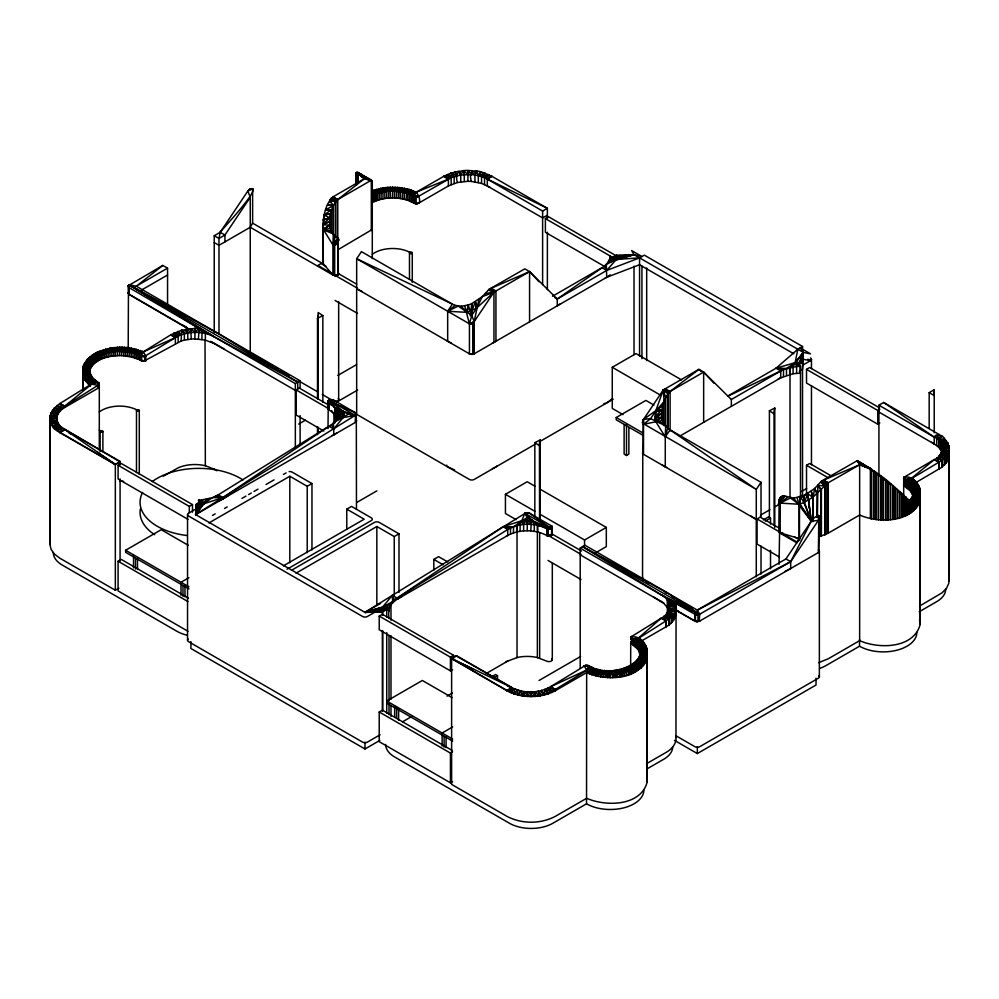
<?xml version="1.0" encoding="UTF-8"?>
<svg xmlns="http://www.w3.org/2000/svg" width="999" height="999" viewBox="0 0 999 999"><rect width="100%" height="100%" fill="white"/><g stroke="black" fill="none" stroke-linecap="round" stroke-linejoin="round"><path stroke-width="1.5" d="M118.893 588.186L115.335 590.234L59.79 558.166L54.408 554.07L51.061 549.3L49.95 544.455L49.95 418.818L55.32 418.718M115.335 590.234L115.335 464.373L64.76 429.495C54.283 425.312 54.583 410.552 64.76 406.193L99.151 384.578M128.197 348.901L128.446 292.32L128.209 293.244M167.557 304.483L167.557 268.157L162.812 265.422L128.334 285.689M214.236 332.542L214.236 235.727L220.18 232.292C217.582 234.116 265.584 184.091 249.912 189.061M218.993 333.728L218.993 238.461L220.18 232.292L247.864 190.996L250.574 188.749M250.25 352.909L250.25 197.278L247.864 190.996L251.224 188.599M295.342 447.752L295.342 383.616L300.1 380.769L300.1 387.624L295.342 390.372L210.389 341.308M300.1 445.017L300.1 415.547M327.997 428.621L328.221 407.704M333.941 423.077L333.941 413.773M372.29 258.604L372.277 181.381M382.679 710.027L382.679 630.918M389.023 714.66L389.023 703.808M389.023 700.699L389.023 635.564M389.023 618.493C387.812 610.789 389.435 601.848 397.103 598.076L503.059 526.735L522.152 520.591L531.431 520.317L551.323 528.558L552.16 527.772L551.323 525.824L529.57 513.261L527.197 512.687M630.731 637.524C661.063 660.414 611.013 679.37 591.883 667.307L555.282 689.485C540.796 697.764 521.815 698.313 507.017 690.509L451.623 658.528L511.688 687.524L456.381 656.018L451.623 658.766L451.623 784.402L507.017 816.383C521.753 824.138 540.546 824.138 555.282 816.383L586.663 798.263C605.844 806.817 640.883 806.293 647.202 781.942L647.202 656.318C640.859 680.656 605.869 681.193 586.663 672.627L555.282 690.746C540.546 698.513 521.753 698.513 507.017 690.746L451.623 658.528L456.381 655.594L511.688 687.524C523.626 693.83 538.923 693.393 550.611 686.7L585.539 665.384M551.323 525.824C551.373 529.72 553.396 537.862 547.277 535.726C535.214 529.233 519.767 529.045 507.654 535.501A3.359 1.936 0 0 1 506.505 535.876M552.31 659.69L552.31 563.536M630.656 667.332L630.731 642.145M642.532 578.583L642.782 452.21M666.695 467.37A3.359 1.936 0 0 1 665.272 466.883L665.272 436.888L655.681 421.528L655.282 416.72L655.681 411.089L663.299 389.91L698.9 369.355L703.658 372.09L731.343 399.5L731.343 406.356M756.268 576.81L756.268 489.423L761.026 482.342L670.104 429.857C657.579 421.441 660.951 400.861 670.104 391.458L703.658 372.09L714.085 383.304M761.026 574.075L761.026 546.153M779.033 564.31L779.62 530.656M800.499 497.265L800.499 366.333L795.142 362.674L776.061 368.206L727.934 395.991M818.606 662.637L828.121 658.853L859.652 640.646L859.652 464.76L857.167 460.714L821.415 481.206L814.635 488.536L804.145 495.492L793.656 498.126L784.053 495.816L781.48 496.653M859.652 640.646C878.87 649.213 913.835 648.676 920.204 624.338L920.204 498.701C913.873 523.039 878.845 523.576 859.652 515.022L828.121 533.216L818.606 537.012M919.48 606.118L942.132 592.769L946.54 588.299L948.788 583.316L949.05 455.369L947.826 460.464L942.132 467.132L915.559 482.742M779.445 499.25L779.17 532.317M144.118 356.568C126.873 348.189 87.413 347.602 89.723 375.287C87.999 364.123 100.862 358.129 109.965 356.493L110.015 348.201L119.568 347.227L129.133 347.764L143.294 351.848L145.792 355.994L145.792 360.676L144.43 361.151M382.967 198.876L383.017 187.962L387.962 187.4L399.775 187.625L409.103 189.448L416.296 192.17L418.793 196.204C422.714 208.242 412.475 202.435 407.779 200.287C396.416 196.703 383.566 197.09 372.752 202.285L372.752 191.421L375.649 194.143L375.649 200.999M619.942 676.822L619.992 669.492L624.313 672.714L636.475 667.607L643.356 661.713L646.877 654.745L647.202 651.86L640.496 651.935L647.202 651.723C647.14 643.681 638.798 634.565 630.819 637.325M796.94 542.907L779.782 532.991L779.083 532.13L779.819 530.506L779.095 531.368L779.595 532.829M372.165 181.568L371.316 180.22L337.762 199.588C329.545 207.954 326.735 223.726 333.329 234.041C334.578 236.651 339.585 237.362 338.536 240.934M109.965 356.493L111.863 356.156L111.863 352.035L110.015 348.201L97.115 352.31L87.65 359.016L83.491 365.721L82.842 371.616L89.723 372.327L92.582 377.897L98.389 382.617L98.314 388.087L64.76 407.455C60.09 410.027 55.619 415.035 56.893 420.754L50.212 420.691L49.95 418.294L56.668 418.019L56.668 418.693M610.164 677.572L610.277 670.654L612.587 674.587L612.587 677.534M580.207 668.056L580.207 548.076L582.579 546.603L661.238 594.855C671.715 599.038 671.415 613.811 661.238 618.156L631.643 636.5L631.568 643.868L638.199 649.575L640.496 656.256L640.434 650.749L646.902 648.975L640.234 649.575L640.234 653.97M372.277 229.32L372.165 228.584M392.682 197.952L392.782 187.225L394.655 191.134L394.655 197.989M903.695 516.396L903.683 477.859M903.683 484.715L904.17 485.964M559.815 304.058L557.267 305.844L557.267 299.001L529.57 271.591L524.825 268.843L489.073 289.323L482.292 296.666L471.803 303.609L471.59 315.209M793.656 498.126L811.263 521.178C815.446 515.134 821.865 513.449 818.393 520.379L790.696 561.688L699.7 614.223L582.579 546.603L584.964 545.242L697.327 610.114L785.951 558.941L811.263 521.178L803.92 502.534L804.145 495.492L804.37 502.335L811.263 521.178L790.696 561.688L790.696 568.531L785.202 571.391M642.682 423.264L756.268 489.423L670.104 429.857L665.272 436.888L665.671 425.924L650.636 418.618L643.518 419.418L642.594 422.964M386.738 609.427L389.023 610.739L386.738 609.427L382.43 611.912L364.985 612.399L195.642 514.622L355.482 422.34L355.482 415.497C352.123 417.682 314.198 398.526 333.728 400.187L355.706 412.887L356.318 414.685L195.642 514.522L196.478 504.07L202.385 499.862L212.512 497.602L218.269 494.83L328.896 426.286C340.622 421.054 337.437 406.268 328.721 400.374M335.339 275.574C338.261 276.948 338.698 270.766 338.536 274.163M215.547 344.006A3.359 1.936 0 0 1 214.398 343.631L205.344 340.11L194.855 338.911L195.08 328.371L199.9 328.509L295.342 383.616M527.197 530.781L527.41 520.242M535.389 696.353L531.156 691.957L530.931 696.515M779.033 501.098L780.306 497.814L782.804 495.954M817.407 517.732L817.856 485.427L824.749 485.864L826.173 483.953L859.652 464.76C881.056 471.553 896.79 489.522 913.036 504.395L913.036 511.251M329.445 399.962L328.833 409.69L333.329 413.062L336.763 418.906M82.755 372.939L83.441 368.906M908.391 501.473C918.206 494.567 911.587 482.567 903.658 478.046M913.036 504.395L918.281 498.576L920.204 491.845L913.486 491.783L920.204 491.72C920.628 484.04 910.077 473.464 903.67 478.234L904.17 479.108M355.744 184.291L355.744 173.389L356.481 172.477L358.092 172.577L372.028 180.994L364.31 178.771L332.929 196.89C325.824 203.621 323.626 214.822 322.939 224.388L323.264 263.773L332.929 275.012L335.002 275.574M334.353 275.499L338.299 274.525L338.224 238.411L338.137 242.058L335.339 244.93M121.99 347.227L121.653 355.607L131.244 356.893L144.118 361.201M300.1 380.769L136.301 286.201L129.183 284.84L128.209 286.476M198.376 511.226L195.642 514.622L196.478 504.557L200.787 502.06L198.813 500.087L198.501 500.749L200.787 502.06L198.501 500.749M624.313 675.973L624.313 672.714L610.164 674.675L608.304 670.654L607.979 677.534M554.895 297.627L557.267 299.001L604.333 266.146L607.904 262.562L609.765 258.579L616.57 255.157L634.015 254.683L641.932 256.506L631.643 250.574L634.015 254.683L803.358 352.447L810.476 353.821L800.187 347.877L803.358 352.447L802.522 362.525L802.522 495.005L799.287 496.878M884.627 479.97L883.391 478.059L883.278 479.358L883.166 477.884L881.293 477.822M328.521 400.537L355.906 413.049L355.482 422.34M336.064 421.266L336.064 418.731L355.482 415.497L355.482 412.749L355.706 415.347L356.318 413.561L356.468 509.39M356.318 420.417C355.532 425.174 356.568 418.481 356.468 420.979M373.239 192.757C379.595 195.305 387.387 189.286 394.655 191.134L394.98 187.263M818.606 549.949L819.367 551.173L818.393 552.547L699.45 621.203L695.192 621.203L675.736 610.152L678.558 611.438M551.548 525.961C552.672 529.083 549.338 529.632 547.277 528.971C535.189 522.465 519.63 522.689 507.729 529.532L397.103 598.076L397.103 599.325L507.729 535.464L507.729 529.532L503.059 526.735L513.486 526.76L527.197 517.47L540.896 526.173L551.723 528.296M451.211 343.032L447.677 341.258L447.677 311.251L467.132 312.362L468.231 305.007L471.803 303.609L472.028 315.022M701.123 371.541L698.9 369.355L670.104 391.458L663.299 389.91L664.085 401.61L655.681 411.089L650.636 418.618L643.518 424.325L642.532 422.315L642.594 421.615L643.518 424.325L662.936 420.329M143.794 361.226L181.144 341.034L181.593 330.257L195.08 328.371M544.418 694.967L544.855 689.472L551.748 691.408L551.748 692.519M781.805 496.428L779.819 498.513L779.42 502.572L779.42 532.667L799.912 538.748M551.036 535.564L552.247 534.44L551.923 533.141M99.226 384.39L98.389 382.617L91.321 384.066L59.94 403.509L54.408 407.967L50.275 415.359L49.95 544.455M641.258 641.108L666.071 626.785C673.813 623.051 677.522 614.722 676.061 606.331L669.342 606.343L669.342 610.239M99.226 387.113L98.389 385.389L91.321 384.066L84.753 377.235L82.842 371.616L89.535 371.153L82.755 370.179L82.755 390.01L82.755 373.064L84.753 379.92L90.447 386.039M358.092 183.242L358.092 172.577L371.316 180.22L371.316 230.469L372.227 229.495L337.762 249.837M49.95 418.569L50.275 415.359L56.893 415.871L56.893 416.62M49.95 544.193L50.275 541.633M322.939 260.951L323.201 258.629M318.231 315.309L317.495 318.319L317.495 398.976M389.011 610.564L389.235 607.742L382.679 607.005L364.985 612.287L525.911 512.837M609.765 261.313L609.977 256.331L616.321 259.428L639.56 257.879L644.305 255.145L802.559 346.503L802.559 350.624M676.061 612.974L675.736 615.546M878.92 475.661L878.92 405.219L883.665 402.472L934.24 437.15C944.53 441.108 944.53 455.656 934.24 459.627L903.92 477.322L903.67 478.234L904.644 476.71L904.557 486.263L910.376 490.921L913.223 496.366L913.223 489.51L919.867 488.936L919.867 501.486M617.594 677.147L618.094 669.879L619.942 673.701M513.898 693.806L514.46 688.923L507.18 690.833L510.089 690.247M338.661 273.589L338.299 274.525L338.224 272.677M607.754 677.522L608.304 670.654M329.732 399.862L328.621 402.784L328.833 409.69M415.209 196.641L406.044 192.894L394.655 191.134L395.204 187.275M467.132 312.362L468.231 305.007L461.313 306.243L455.119 305.382L356.668 258.716L361.426 251.636L452.335 304.133L447.677 311.251L458.104 306.081L471.803 315.372L474.175 321.653L474.175 353.821L472.14 354.383M799.475 538.711L799.475 504.233L800.574 496.878L803.92 502.534L812.761 497.352L824.749 485.864L820.828 482.005L825.099 485.427L825.099 534.752M200.387 504.582L200.787 501.398L198.501 500.074M188.336 328.908L128.958 294.293L129.183 284.84L218.993 333.941L297.727 382.142L297.727 388.998M530.769 530.919L531.431 520.317M526.91 696.353L527.572 691.895L522.527 695.866M490.109 187.325L481.555 183.416L471.428 181.431C466.121 163.586 484.178 173.077 491.983 176.336L547.377 208.316L547.377 218.269M813.186 521.428L813.186 497.04L814.635 488.536L817.407 493.593M819.305 550.799L818.393 549.8L819.367 551.173L818.393 552.547L818.805 515.796L819.305 518.181L818.393 520.379L811.263 521.178L799.475 504.233L780.007 503.134L779.045 500.736L779.282 502.322M551.748 526.123L551.036 528.721M782.467 496.078L784.053 495.816L780.306 497.814L779.595 502.797M99.301 450.337L99.301 386.738C97.765 385.339 99.975 384.49 98.789 382.904C97.19 392.707 100.999 385.901 98.389 382.617M630.681 637.712L631.643 636.5L631.568 643.868L630.931 641.795L631.181 643.581L630.656 642.519M123.626 355.706L124.388 347.315M610.164 674.675L607.754 674.675L606.331 670.579L605.569 677.397M478.896 299.4L474.175 321.653L472.14 323.589M99.276 386.925L98.789 385.676L98.314 388.087L99.151 387.287M372.14 229.683L372.29 228.946M903.67 478.234L903.808 477.497M903.708 485.277L904.644 483.566L903.67 485.089L904.557 486.263L903.883 485.626M802.559 346.503L797.814 349.25L795.142 362.674L793.094 366.858L793.094 373.713L780.644 377.884A3.359 1.936 0 0 1 779.495 378.271M470.229 315.859L471.803 303.609M406.044 199.75L406.905 188.873L404.233 192.432L404.233 199.276M332.305 435.402A3.359 1.936 0 0 0 333.728 434.915L333.728 428.971L343.319 417.345L343.718 414.448L337 414.46L337 419.667M397.103 598.076L392.282 595.379L382.679 607.005L382.292 610.689M634.253 645.629L634.253 641.058L666.071 620.854C670.704 617.944 682.754 606.855 669.342 606.343L675.661 603.184L580.207 548.076M330.032 399.775L328.983 400.187L328.446 402.622L328.621 409.54M646.877 659.09L646.902 654.62L640.234 654.295L646.515 656.056L646.478 660.476M779.295 499.625L779.819 498.513L779.083 501.748L780.007 503.134L780.007 533.129L782.991 533.066M615.209 677.384L616.171 670.179L617.594 674.075M187.887 328.321L128.759 294.131L129.183 284.84L297.727 382.142L211.538 335.427L129.183 284.84L128.209 286.076M121.653 355.607L119.68 355.569L119.793 347.227L121.653 351.248L122.203 347.227L123.626 351.323L124.613 347.327M605.357 677.384L606.331 670.579M397.602 187.412L396.615 191.246L396.615 198.102M356.406 421.353L355.706 422.202L356.456 421.166M551.923 526.286L550.761 528.846M335.327 236.214L332.929 245.017L332.929 275.012L335.664 275.574M665.272 436.888L667.669 428.096M523.613 530.919L523.613 524.487L525.624 520.342L527.197 524.275L528.771 520.267L530.769 524.338L531.868 520.342M333.454 245.217L337.475 243.132L338.611 240.559L338.224 238.411L338.661 239.847M904.008 485.801L904.644 476.71L903.92 477.322M903.808 484.353L903.67 485.089L904.644 483.566L903.658 484.902M348.364 414.223L333.329 422.739L333.728 428.971L328.896 426.286L222.939 497.614L203.858 503.758L200.787 501.398L198.589 504.108L195.642 514.522L203.858 503.758L208.991 498.688M415.209 203.496L414.91 196.566L418.556 196.328L451.161 177.71L460.751 174.987L471.428 174.575L472.515 170.754M198.252 511.238L195.642 514.622L196.903 510.339M790.009 498.401L790.009 367.457L795.142 362.674L803.358 352.447L800.411 362.437L796.615 366.458L783.503 369.593L727.984 396.103M802.509 362.15L803.358 352.447L795.516 362.625L786.488 368.444L776.061 368.206L797.814 349.25M328.284 402.447L328.983 400.187L330.344 399.712M398.576 198.289L398.576 191.433L399.775 187.625L396.615 191.246L397.39 187.4L394.655 191.134M540.197 695.804L541.645 690.484L544.418 694.093M134.79 357.904L134.79 353.346L136.114 349.188L133.042 352.834L133.042 357.367M196.478 507.654L196.478 504.07L203.484 503.808L200.787 501.398L199.026 504.095L195.642 514.522L203.484 503.808L212.512 497.602L222.939 497.614L222.939 498.863L219.405 500.636M128.446 285.502L129.183 287.675L199.088 328.446L198.426 339.048M417.719 203.471L418.793 203.059L414.91 203.421L418.793 203.059L448.389 185.976L457.355 182.505C453.733 169.418 463.274 170.08 472.09 170.717M198.114 511.251L195.642 514.622L197.09 510.339M803.358 352.447L798.213 365.01L795.953 362.6L802.522 362.525L798.213 365.01L795.516 362.625L803.358 352.447L799.974 362.437L798.213 365.01L800.499 366.333M612.799 677.522L614.223 670.416L615.209 674.375M382.617 607.867L382.679 607.005L392.682 601.61L392.282 595.379L394.667 600.936L391.096 604.507L389.235 608.503M929.17 392.644L934.215 389.735L934.215 395.567L929.17 392.644L929.17 428.321M126.998 347.515L125.574 351.473L125.574 355.894M520.104 531.318L520.104 524.975L524.825 513.261L529.57 513.261L551.323 528.558L551.898 528.134M99.038 387.462L99.301 386.738M530.769 524.338L532.242 520.379L524.825 513.261L527.197 517.47L527.197 521.515M398.576 191.433L399.987 187.65L400.499 198.551M467.569 312.225L472.028 310.452L475.387 301.735L476.848 307.842L471.803 315.372L469.43 323.813L469.43 353.821L472.465 354.345L469.43 353.821L356.668 288.723L362.137 291.558M804.37 502.335L807.729 493.606L812.761 497.352L812.761 521.59M522.527 695.491L524.063 692.095M779.095 500.374L779.819 498.513M330.657 399.662L328.983 400.187L328.172 402.26L328.446 409.378M869.917 469.53L870.379 468.356L857.167 460.714L860.713 465.259M474.937 181.83L474.937 174.987L476.473 171.204L471.428 174.575L468.069 170.567L467.844 181.294L457.355 182.505M600.824 676.86L600.824 674.138L602.459 670.204L600.611 674.113L600.611 676.822M642.544 422.652L643.518 424.325L643.294 419.767L642.931 452.035M355.819 172.989L355.831 185.065M591.72 674.687L591.72 672.077L593.493 667.956L589.672 671.353L589.672 673.938M402.385 198.876L402.385 192.02L404.445 188.336L400.499 191.696L402.122 187.937M99.038 384.752L98.789 382.904L98.314 385.402L99.276 384.19M550.761 535.676L552.172 533.491L552.172 526.635L550.474 528.946M200.387 504.02L195.642 514.522L203.047 503.858L200.787 501.398M58.754 412.637L58.754 411.7L52.46 410.414L51.061 413.711L51.061 412.974L57.592 413.748L57.592 414.597M534.84 517.132L534.84 442.682L540.197 439.96L539.46 442.982L539.547 520.217M769.405 517.782L769.405 410.751L774.774 408.042L774.038 411.064L774.113 525.524M918.918 504.22L918.968 497.24L912.462 496.303L918.281 498.576L918.206 505.556M198.813 500.761L198.813 500.087L202.385 499.862L203.858 503.758L205.906 499.375L205.906 500.224M129.346 347.789L127.497 351.698L127.497 356.156M195.642 514.622L198.014 509.602M330.994 399.637L328.983 400.187L328.084 402.073L328.284 409.203M472.028 310.452L476.848 307.842L482.292 296.666L493.956 292.145L529.57 271.591L538.961 281.681M400.499 191.696L402.335 187.962M643.294 419.767L642.682 421.241L643.518 424.325L642.532 422.315M819.118 518.918L818.393 520.379L819.305 518.181L818.393 515.472L819.118 516.258M522.102 695.804L524.063 691.545M181.144 341.034L184.365 340.11L184.365 333.866L181.593 330.257L170.879 334.777L143.294 351.848L141.121 356.131L141.121 360.714L145.792 360.676L141.121 360.714M585.851 665.334L588.836 665.771L586.663 670.054L586.538 803.808L552.909 823.226A30.769 17.77 0 0 1 509.39 823.226L394.655 756.992A30.769 17.77 0 0 1 385.639 744.43M471.428 174.575L474.937 174.987L476.898 171.266L478.334 175.649L478.334 182.505M460.751 181.83L460.751 174.987L458.803 171.266L450.599 173.264L443.718 176.336L416.296 192.17L414.123 196.254L414.123 203.109L418.793 203.059L416.146 203.621L416.146 196.766L418.793 196.204L414.91 196.566L418.793 196.204L417.719 196.616M552.247 526.823L550.174 529.033M550.474 535.776L552.247 533.678M138.074 359.165L138.074 354.595L140.285 350.549L136.463 353.946L136.463 358.504M589.672 671.353L591.883 667.307L587.749 665.384L584.165 665.908L586.663 670.054L589.86 671.415L598.513 673.776L607.754 674.675M328.022 401.873L328.983 400.187L331.318 399.625M49.95 418.818L52.635 426.348L60.34 426.598L120.08 461.863L115.335 464.61L59.94 432.629L62.325 427.884C55.082 433.304 43.144 418.256 56.668 418.019L50.212 415.621L56.893 415.871L51.061 412.974M411.064 201.561L411.064 194.705L413.286 190.846L409.465 194.043L409.465 200.886M214.236 242.582L218.993 245.317L250.25 227.273L252.622 223.164L252.622 188.823L249.275 189.485M907.242 488.024L907.242 481.168L942.132 460.277L947.826 453.608L949.05 448.514L942.332 448.389L942.332 452.497M131.656 348.176L129.395 351.998L129.395 356.493M402.385 192.02L404.645 188.374L404.233 192.432L406.705 188.823M552.297 527.01L549.862 529.108M550.174 535.851L552.297 533.866M799.1 538.673L799.1 504.333L790.446 497.952L780.007 503.134L784.602 495.966L779.42 502.572L784.34 495.879L780.306 497.814M131.244 356.893L131.244 352.385L133.716 348.589L129.395 351.998L131.443 348.127L127.497 351.698L129.133 347.764L125.574 351.473L126.773 347.49L123.626 351.323M474.937 174.987L478.334 175.649L480.706 172.015M596.253 675.973L596.253 673.314L598.713 669.517L594.043 672.764L594.043 675.399M327.997 401.685L328.983 400.187L331.656 399.625M250.25 197.278L224.925 235.04L218.993 238.461L214.236 235.727M529.57 321.84L529.57 271.591L491.271 288.212L493.956 292.145L474.175 321.653L469.43 323.813L356.668 258.716L356.668 414.348L469.43 479.458A3.359 1.936 0 0 0 474.175 479.458L535.114 444.268M761.026 482.342L761.026 516.683L756.268 519.43L643.518 454.32L643.518 419.418L663.299 389.91L668.181 392.732L668.181 429.27M337.837 238.024L332.929 245.017L335.002 245.067M131.244 352.385L133.916 348.639L133.042 352.834L135.914 349.138M598.713 669.517L596.053 673.264L596.053 675.923M552.31 527.21L549.537 529.158M549.862 535.914L552.31 534.065M517.894 694.967L520.666 690.933L522.102 695.441M328.009 401.486L328.983 400.187L331.98 399.65M594.043 672.764L596.915 669.068L591.908 672.127L591.908 674.75M484.54 184.565L484.54 177.71L491.82 176.249L487.312 179.121L542.619 211.051L547.377 208.316L484.54 177.71L478.334 175.649L481.106 172.115M407.779 200.287L407.779 193.431L411.039 190.047L406.044 192.894L408.916 189.398M356.406 414.498L355.706 415.347L355.906 413.049M552.297 527.397L549.2 529.195M549.537 535.951L552.297 534.253M596.915 669.068L593.856 672.714L593.856 675.349M779.095 531.368L779.819 530.506M328.047 401.286L328.983 400.187L332.305 399.7M557.267 299.001L606.718 270.442L616.321 259.428L616.57 255.157M251.523 188.561L252.622 188.823L247.864 190.996L248.963 189.735M473.938 353.946L469.43 353.821L473.938 353.946L473.938 321.99L471.153 323.988L469.43 323.813L464.71 305.894M406.044 192.894L409.103 189.448M136.463 353.946L140.11 350.487L134.79 353.346L138.049 349.775M591.908 672.127L595.179 668.556L591.72 672.077M552.247 527.584L548.876 529.208M549.2 535.976L552.247 534.44M328.122 401.086L332.617 399.762M600.824 674.138L604.383 670.429L605.357 674.575M134.79 353.346L138.237 349.837M522.964 520.504L523.613 524.487L522.152 520.591L517.02 525.674L517.02 657.567L507.654 661.138A3.359 1.936 0 0 1 505.856 661.6M513.898 693.543L517.445 690.047L517.894 694.655M336.001 244.555L337.475 243.132L334.041 245.267M411.238 190.11L407.779 193.431L413.099 190.784L409.465 194.043M330.594 230.757L330.594 213.774L324.051 215.197L329.895 217.732L322.939 224.388L329.658 221.541L329.658 227.622M655.282 421.266L655.282 416.258L662.237 409.615L662.237 420.317M593.493 667.956L589.86 671.415L589.86 674.013M552.16 527.772L548.538 529.195M548.876 535.976L552.16 534.627M203.858 503.758L209.303 498.613M522.152 520.591L516.708 525.736L516.708 531.992M211.538 335.427C200.012 330.756 186.201 331.393 175.387 337.65L143.294 351.848L139.598 355.319L139.598 359.89M328.221 400.899L332.929 399.85M590.359 666.583L586.663 670.054L550.611 686.7L550.611 687.961M184.365 340.11L191.271 339.048L190.622 328.621L194.855 332.392L199.088 328.446L129.183 284.84L128.197 286.276L128.334 293.619M526.91 695.903L531.156 691.957L531.368 696.515M485.102 173.264L481.555 176.561L481.555 183.416M476.848 307.842L493.956 292.145L489.073 289.323M631.643 636.5L630.656 637.899L631.568 639.285L638.648 637.837L661.238 618.156L666.221 620.754L666.221 626.698M247.864 190.996L250.25 188.886L252.622 188.823M448.389 185.976L448.389 179.121L416.296 192.17L412.599 195.429L412.599 202.285M612.025 398.963L606.718 402.934A3.359 1.936 0 0 1 603.983 403.484M371.316 230.469L372.028 229.857M522.927 691.87L514.46 688.923L510.551 692.519M903.92 484.178L904.644 483.566M552.035 527.959L548.214 529.17L548.214 535.939L551.723 535.139M548.538 535.963L552.035 534.815M947.826 445.904L947.826 443.169L941.408 444.293L941.408 451.148L940.246 449.188L940.246 442.332L944.592 438.648L947.939 443.406L949.05 448.264L949.05 580.993M334.677 245.167L337.937 242.42L338.037 238.199L332.929 245.017L337.937 242.42L337.937 274.85L334.677 275.549L334.677 245.167L335.664 244.755M328.359 400.711L333.216 399.95M88.911 384.802L88.911 382.205L95.717 380.844L64.76 406.193L64.76 407.455M143.294 351.848L138.074 354.595L142.07 351.286M905.993 487.137L905.993 480.282L911.637 478.146L934.24 459.627L939.21 462.225L939.21 469.08M447.677 311.251L455.119 305.382M780.007 503.134L787.462 497.252M596.253 673.314L600.574 669.904L600.611 674.113M162.812 265.422L136.301 286.201L167.557 268.157M335.839 237.4L335.839 200.849L331.081 198.102L337.762 199.588L364.31 178.771L358.516 173.239M356.056 172.677L356.081 184.803M416.296 192.17L411.064 194.705L415.072 191.583M138.074 354.595L142.245 351.361M552.06 533.316L552.06 526.461L551.323 528.558L547.889 529.12L547.889 535.876L551.898 534.977M336.8 432.867L333.728 434.915M609.79 275.262L606.718 277.297A3.359 1.936 0 0 1 605.307 277.784M514.46 688.923L510.202 692.357M411.064 194.705L415.247 191.671M636.45 647.527L636.45 642.981L641.046 639.697L635.401 641.995L635.401 646.565M488.798 174.713L484.54 177.71L488.449 174.563L481.555 176.561L484.715 173.139L478.334 175.649M818.805 552.247L819.305 516.82L818.393 515.472M655.369 421.191L655.369 418.082L662 413.424L662 419.505M664.085 423.314L655.681 421.528L662.237 417.008L655.369 418.082M643.518 419.418L662.936 405.656L662.936 423.389M507.18 690.596L511.688 687.524L507.017 690.746M909.44 489.922L909.44 483.066L914.035 479.995L908.391 482.092L908.391 488.948M394.667 600.936L397.177 599.275A3.359 1.936 0 0 0 397.839 598.613M324.051 221.254L324.163 214.698L331.743 209.74L331.743 232.38M228.172 495.579L222.939 498.863A3.359 1.936 0 0 0 223.788 498.051M397.103 599.325L402.335 596.041M323.264 229.295L329.895 225.137L323.339 229.645L333.329 234.041L332.929 245.017L323.264 229.295L329.895 225.137L322.939 224.837L323.339 263.986L252.372 223.027M87.65 380.994L93.519 378.921L87.762 381.106L87.762 383.716L87.65 380.994L92.582 377.897L85.602 378.571L91.771 376.835L85.527 378.446L85.602 381.218M655.606 421.178L662.237 417.008L655.544 420.754M59.79 432.292L64.76 429.495L120.08 461.426L115.335 464.373L59.94 432.392L54.633 428.384L60.34 426.598M380.582 603.384L364.985 612.399L382.43 611.425L389.235 607.742M890.371 519.555L890.371 483.678L889.172 484.09L888.198 481.905L887.224 482.505L889.172 484.09L890.584 483.853L890.584 519.542M491.983 176.336L487.312 179.121L487.312 185.976L542.619 217.907L547.377 215.172M141.508 290.047L167.557 275.012M187.974 519.33L118.094 478.996L118.094 465.284L121.266 463.461L192.482 504.582L192.482 512.187M604.52 266.433L545.392 232.292L545.392 218.594L548.563 216.771L617.082 256.331M163.287 476.211L178.172 467.807A27.41 15.822 0 0 1 205.344 465.746L214.398 469.255A3.359 1.936 0 0 0 215.547 469.642M337.762 375.474L356.543 364.623M298.676 424.076L305.382 420.204M336.201 402.41L357.642 390.035M552.522 296.253L601.898 267.744L606.718 270.442L639.56 257.879L639.56 356.243M118.094 465.284L189.31 506.406L192.482 504.582M196.191 508.828L188.524 513.261A3.359 1.936 0 0 0 188.524 515.996L362.612 616.508A3.359 1.936 0 0 0 367.357 616.508L375.025 612.075M188.923 588.873L125.612 552.322L125.612 550.262L161.226 529.707L188.249 545.304M474.175 353.821L610.614 275.05M187.974 631.268L118.094 590.921L118.094 561.226L121.266 559.403L188.449 598.189M212.5 515.409L215.172 513.861M224.538 508.454L227.21 506.905M241.933 498.414L245.954 496.091M248.626 494.542L251.298 493.007M253.983 491.458L257.992 489.135M266.021 484.503L274.051 479.87M283.416 474.463L286.101 472.914M208.953 522.939L289.81 476.248L307.217 486.301L311.963 483.566L311.963 549.925M188.923 577.672L181.006 582.242L181.006 595.304M356.743 502.485L376.848 490.871M346.778 529.208L346.778 509.14L351.523 506.406L371.316 517.832A3.359 1.936 0 0 1 371.316 520.566L287 569.243M622.989 414.61L612.262 408.416L612.262 367.295L636.001 353.596L681.618 379.932M283.329 565.884L364.185 519.193L346.778 509.14M291.508 570.292L374.475 522.39A3.359 1.936 0 0 1 379.22 522.39L399.001 533.816L399.001 592.469M295.991 573.189L376.848 526.51L394.255 536.563L399.001 533.816M540.521 441.146L613.224 399.175M643.094 435.352L616.221 419.83L616.221 417.545L645.891 400.424L653.945 405.07M516.158 519.68L505.432 513.486L505.432 494.305L527.197 481.743L535.239 486.388M433.828 570.204L433.828 559.403L438.573 556.655L447.802 561.987M624.125 424.513L624.125 454.095L626.498 455.469L628.87 454.095L628.87 427.622M731.343 399.5L780.731 370.991L776.061 368.206L783.503 369.593L783.503 376.436M679.495 436.288L780.731 377.847L780.731 370.991M802.809 365.097L810.476 360.676A3.359 1.936 0 0 0 810.476 357.929M799.287 371.241L802.522 369.38L803.358 359.303L810.476 360.676L807.904 359.19M452.547 669.655L450.437 670.866L379.22 629.757L379.22 616.046L382.392 614.223L453.608 655.332L453.608 658.378M879.844 422.952L877.734 424.175L806.518 383.054L806.518 369.355L809.689 367.52L879.557 407.867M540.309 514.435L584.565 539.984L606.318 527.422L606.318 546.615L596.078 552.522M379.22 616.046L450.437 657.167L453.608 655.332M806.518 369.355L877.734 410.464L879.844 409.253M452.547 781.58L450.437 782.804L379.22 741.683L379.22 711.987L382.392 710.164L452.26 750.499M806.518 494.992L806.518 465.284L809.689 463.461L831.18 475.874M380.132 734.764L367.357 742.145A3.359 1.936 0 0 1 362.612 742.145L188.524 641.633A3.359 1.936 0 0 1 188.299 639.035M402.497 721.852L411.95 716.395M447.028 696.141L452.422 693.031M486.151 673.551L507.729 661.088M760.489 515.172L769.929 509.715M775.324 506.593L779.37 504.258M801.535 491.471L806.643 488.523M190.896 641.633L190.896 648.488L364.985 748.988L379.82 740.421M801.36 497.052L806.755 493.943M491.583 676.81L495.541 674.525L497.527 675.661L497.527 680.282M763.261 519.955L768.543 516.908L770.516 518.056L770.516 524.2M493.568 677.946L497.527 675.661M765.246 521.103L770.516 518.056M452.684 726.91L442.132 733.004L442.132 746.066M539.06 680.469L580.606 656.48M798.738 540.596L796.628 541.808L757.067 518.968L757.067 544.093L779.482 557.042M379.22 711.987L450.437 753.109L452.547 751.885M646.478 763.723L666.071 752.422C671.815 749.25 677.322 743.069 675.799 736.038M647.502 768.618L663.698 759.277A30.769 17.77 0 0 0 672.702 746.703M916.845 632.492A33.566 19.381 0 0 1 896.128 650.399A33.566 19.381 0 0 1 859.54 646.203L825.911 665.621A30.769 17.77 0 0 1 819.53 668.443M919.155 611.788L936.687 601.66A30.769 17.77 0 0 0 945.703 589.098M674.45 740.359L697.327 753.558L816.021 685.039L816.021 678.184M469.942 354.058L473.389 354.158L473.389 322.615L469.43 323.813L471.803 323.751L472.465 323.389L469.43 323.813L473.938 321.99M940.246 449.188L938.66 447.327L938.66 440.472C951.897 440.996 937.437 430.257 934.24 437.15L878.92 405.219M496.778 340.434A3.359 1.936 0 0 1 495.941 341.258L492.407 343.032M51.061 423.663L56.893 420.154L50.275 420.941M335.327 237.45L335.327 201.698L329.857 200.15L333.329 205.694L325.624 209.665L331.743 209.74L325.462 210.165M62.325 428.321L57.13 430.544L59.79 432.53M317.495 318.319L322.852 315.609L322.852 402.472M947.939 446.153L947.939 443.406L942.107 446.316L942.107 451.798M90.447 383.454L95.717 380.844L90.322 383.354L90.322 385.939M635.401 641.995L640.921 639.597L634.253 641.058L639.51 638.448M322.939 224.837L329.658 221.541M655.282 416.72L662 413.424L655.282 416.258M85.527 378.446L91.071 375.749L84.678 377.11L84.753 379.92M638.885 650.649L638.885 646.153L644.442 643.456L638.199 645.067L638.199 649.575M777.946 379.17L780.731 377.847M941.87 436.288L936.675 438.748L936.675 445.604L938.66 447.327M699.188 621.316L699.7 614.223L697.327 610.114L790.696 561.688L785.951 558.941M634.253 641.058L639.647 638.548M908.391 482.092L913.923 479.895L907.242 481.168L912.499 478.758M62.325 427.884L57.13 430.781M492.407 468.668L495.941 466.895A3.359 1.936 0 0 0 496.778 466.071M89.036 384.902L89.036 382.305L94.555 379.907L87.762 381.106M907.242 481.168L912.636 478.858M84.678 377.11L90.497 374.625L90.497 377.522M144.43 356.518L175.387 337.65L170.879 334.777L178.172 336.139L178.172 342.182M859.652 464.76L823.613 480.094L826.173 483.953L826.173 534.203M588.836 665.771L584.165 665.908L586.163 665.297M696.99 614.86L699.7 614.223L666.071 592.07L582.579 546.603M91.321 384.066L96.965 381.73M638.648 637.837L632.991 640.172L632.991 644.755M334.915 420.779L343.319 417.345L336.763 416.608L343.456 416.858L337 414.46L343.631 413.386L343.631 417.395M89.036 382.305L94.555 379.907M335.015 420.591L343.319 417.345M803.92 502.534L799.475 504.233M375.649 194.143L372.065 190.846L383.017 187.962L384.852 191.696L384.852 198.551M527.522 512.699L525.062 513.124L529.57 513.261L525.062 513.124L528.783 512.924M637.374 648.538L637.374 644.005L643.356 642.045L636.45 642.981L642.207 640.796M946.54 462.662L946.54 455.806L941.408 452.485L948.725 451.086L942.107 450.449L948.788 450.836L942.332 448.389L948.788 445.941L948.788 457.679M607.904 262.562L634.015 254.683L616.708 256.381L612.262 257.655L609.989 256.506M83.991 375.736L90.497 374.625L84.041 375.861L84.041 378.584L83.991 375.736L90.047 373.489L83.079 373.052L89.723 372.327L83.054 372.927L83.079 375.849M944.367 438.424L938.66 440.472L942.132 436.488L936.675 438.748L939.21 434.54L934.24 437.15L934.24 444.006L936.675 445.604M608.016 262.387L616.321 259.428L609.765 258.579M323.201 220.117L329.895 217.732L329.895 226.91M471.153 323.988L471.803 323.751M655.544 411.988L662.237 409.615L655.681 411.089L655.544 421.228M636.45 642.981L642.32 640.908M144.73 356.443L145.792 355.994L141.121 356.131L145.792 355.994L141.633 356.356L141.633 360.939L144.73 361.089L144.73 356.443L141.633 356.356L144.73 356.443L143.794 356.606M910.376 490.921L910.376 484.065L916.345 482.305L909.44 483.066L915.196 481.068M669.105 609.465L669.105 604.208L675.736 603.408L695.192 614.447L699.7 614.223L661.238 594.855M678.483 611.251L675.661 609.939L694.954 621.078L699.7 621.078L695.741 621.415L697.976 621.603L697.976 614.81L695.741 614.66L699.7 614.223L665.671 598.214M912.911 495.242L912.911 488.386L918.968 486.326L912.462 487.275L912.462 494.13M86.613 379.857L92.582 377.897L86.513 379.745L86.613 382.492M909.44 483.066L915.309 481.181M386.738 617.182L386.738 608.753L382.617 607.23L364.985 612.287L382.292 610.164L386.738 608.753L389.023 610.077L382.679 607.005L391.096 603.571L391.096 604.507M696.353 621.553L699.7 621.078L694.954 621.078L694.954 614.323L699.7 614.223L698.601 614.685M637.374 644.005L643.443 642.157L638.199 645.067L644.355 643.331M56.868 430.581C45.829 423.588 62.125 427.16 57.592 422.789L51.061 423.289M898.376 492.032L899.699 491.645L899.699 517.732M323.264 219.63L329.895 217.732M655.606 411.513L662.237 409.615M336.001 275.537L337.475 275.125L334.677 275.549M373.638 611.538L364.985 612.399L382.555 607.492L386.738 608.753L364.985 612.287L370.879 610.814M916.445 482.417L910.376 484.065L917.344 483.566L911.188 485.114L911.188 491.958M52.635 426.348L55.082 425.711M947.826 443.169L940.246 442.332L946.365 440.734M373.638 611.413L364.985 612.399L372.327 610.514M364.985 612.399L372.302 610.614M84.753 377.235L91.071 375.749M639.46 651.735L639.46 647.277L645.978 646.166L645.978 649.25L645.916 646.041L638.885 646.153L645.217 644.667M911.188 485.114L917.432 483.691L911.887 486.176L911.887 493.031M940.246 442.332L946.54 440.959M638.885 646.153L645.279 644.792M525.611 512.924L526.535 512.724M918.206 484.877L911.887 486.176L918.281 484.99L912.462 487.275L918.918 486.201M51.174 423.913L57.592 422.24M645.916 646.041L639.46 647.277L646.478 647.427L639.909 648.426L639.909 652.846M646.877 654.745L640.234 654.295L647.115 653.309L640.434 653.121L647.202 651.86M911.637 478.146L904.557 479.408L903.783 478.596M485.514 293.544L493.956 292.145L493.956 342.395M330.594 228.459L323.339 229.645L331.743 231.443M609.065 260.602L616.321 259.428L606.318 264.423L606.718 277.297L639.56 264.735L793.793 353.783M918.918 497.365L912.462 496.303L919.467 496.003L912.911 495.192L919.867 494.63L913.223 494.068L920.116 493.244L913.423 492.932L920.204 491.845M336.763 419.18L336.763 412.325L343.319 411.313L355.482 415.497L328.983 400.187L331.331 404.595M83.491 374.475L90.047 373.489L83.441 374.338L83.491 377.222M82.842 374.463L82.842 368.594L89.723 367.607L89.723 370.729M324.163 214.698L330.594 213.774M111.863 356.156L119.68 355.569M51.174 413.474L51.174 412.724L58.754 411.7L52.635 410.164L52.635 411.039L54.408 407.967L60.34 409.74L60.34 410.776M941.408 444.293L947.939 443.406M639.909 648.426L646.515 647.564L640.234 649.575L646.877 648.851L647.202 656.193M912.911 488.386L919.467 487.562L912.911 488.386L919.867 488.936M333.454 275.262L337.937 274.85M343.631 413.386L336.763 412.325L343.394 411.526L343.718 414.185L337 414.46M793.094 373.713L800.499 373.176M548.351 534.865L551.323 535.414L547.577 535.814L547.577 529.058L551.323 528.558L524.825 513.261M83.054 370.292L83.079 367.157L90.047 366.433L90.047 369.605M52.922 421.141L55.569 420.879M584.165 665.908L588.324 665.546M336.763 412.325L343.456 411.788M551.323 535.414L547.002 535.626L547.002 528.871L551.323 528.558L546.74 528.746L546.74 535.501L551.323 535.414L547.277 535.726L547.277 528.971L551.323 528.558L543.881 527.31M646.877 779.045L647.202 781.817L647.202 651.723L640.434 650.749L647.115 650.287L647.115 657.704M919.904 489.06L913.223 489.51L920.116 490.334L920.204 624.338M414.635 196.478L418.793 196.204L414.123 196.254L414.635 203.334M416.471 196.778L417.42 196.691M416.471 203.621L417.42 203.534M145.792 360.676L141.633 360.939L144.73 361.089M645.916 661.825L645.916 657.604L639.46 656.643L646.478 656.181L639.909 655.469L646.515 656.056M51.548 421.066L54.221 420.904M948.788 445.941L942.107 446.316L948.725 445.691L948.725 457.942M52.635 410.164L60.34 409.74L56.868 405.681L62.325 407.917L62.325 409.053M673.376 620.504L673.376 614.185L665.671 614.622L669.143 618.668L669.143 624.737M82.83 371.491L89.535 371.153M640.434 650.749L647.14 650.411M920.116 490.334L913.423 490.646L913.423 496.128M59.253 428.459L54.633 428.384M669.342 606.343L676.061 606.068L675.961 737.574M191.271 339.048L194.855 338.911M789.697 374.375L789.697 367.52L795.142 362.674L796.615 366.458L800.187 366.321L800.187 373.176M196.478 504.557L201.711 504.532M526.485 696.328L527.572 691.895L533.541 692.544M416.146 203.621L417.107 203.584M89.473 369.967L82.755 370.179L89.473 369.967L82.83 368.731L89.535 368.781L89.535 374.15M343.456 417.182L343.319 411.313L328.983 400.187L333.479 400.062M920.129 490.459L913.423 490.646L920.204 491.72M84.041 366.383L84.041 364.298L91.071 364.123L91.071 367.395M645.916 657.604L638.885 657.779L644.442 660.252L644.355 664.472M942.332 448.389L949.05 448.264M416.146 196.766L416.795 196.766M49.95 418.032L56.668 418.019M328.983 400.187L333.728 400.187M640.434 653.121L647.14 653.171M52.635 426.036L60.34 426.136L54.408 428.434M356.98 172.427L357.03 184.565M82.842 368.594L89.535 368.781M913.423 492.932L920.129 493.119M914.035 510.427L914.035 503.583L909.44 500.511L916.345 501.273L910.376 499.5L917.344 499.999L911.188 498.464L918.206 498.701L911.887 497.39L918.281 498.576M467.844 181.294L471.428 181.431M674.949 617.832L674.949 611.376L669.105 608.478L675.799 608.741M83.054 367.282L89.723 367.607L83.079 367.157M643.356 665.734L643.356 661.713L637.374 660.002L644.355 660.376L638.199 658.903L644.442 660.252M471.153 354.345L471.803 354.383M913.223 494.068L919.904 494.505M336.763 416.608L343.394 417.12M669.105 608.478L675.736 609.003M83.441 365.846L90.047 366.433L83.491 365.721L90.497 365.272L90.497 368.494M93.519 364.285L93.519 360.839L86.613 360.189L92.582 361.9L92.582 365.297M51.174 423.539L58.754 424.25L52.46 426.111M643.356 661.713L636.45 661.063L641.046 664.148L641.046 668.044M327.41 205.12L333.329 205.694L333.329 234.79M697.976 614.81L694.954 614.323M912.911 495.192L919.517 495.879L919.467 502.859M697.976 621.603L695.454 621.316L695.454 614.56L699.7 614.223L675.736 603.408M673.538 620.267L673.538 613.948L668.406 610.601L674.949 611.376M639.46 656.643L645.978 657.479L645.978 661.713M469.43 353.821L472.777 354.308L472.777 323.152L469.942 324.013M343.319 416.708L343.319 411.313L336.064 410.239L336.064 416.883M84.041 364.298L90.497 365.272L83.991 364.423L83.991 366.508M51.174 412.724L57.592 413.748M668.406 610.601L674.837 611.638L674.837 618.069M84.678 363.024L91.071 364.123L85.527 361.65L91.771 362.999L91.771 366.333M503.059 526.735L510.514 528.009L510.514 534.053M637.974 670.354L637.974 666.608L632.991 664.01L639.51 665.459L634.253 663.074L640.921 664.26L640.921 668.144M655.681 421.528L663.985 423.039M327.622 204.633L333.329 205.694M555.119 690.833L555.119 689.585L547.839 688.211L547.839 689.36M414.91 196.566L415.821 196.741M414.91 203.421L415.821 203.596M84.753 362.899L91.071 364.123M645.217 659.003L638.885 657.779L645.279 658.878L645.217 663.161M205.344 465.746L205.032 340.047M551.923 658.766A3.359 1.936 0 0 1 551.036 661.201A3.359 1.936 0 0 1 546.74 661.138L537.375 657.567L537.375 525.237L532.242 520.379L534.29 524.675L534.29 531.318M673.538 613.948L667.257 612.662L673.376 614.185M330.132 202.747L330.132 199.663L335.839 200.849M944.592 464.985L944.592 458.129L940.246 454.445L946.54 455.806M911.188 498.464L917.432 499.887L917.344 506.855M91.771 362.999L85.602 361.526L92.582 361.9L86.513 360.314M940.246 454.445L946.365 456.043L946.365 462.899M637.374 660.002L643.443 661.588L643.443 665.621M98.314 360.676L98.314 356.993L91.995 355.294L96.965 357.892L96.965 361.501M637.974 666.608L631.643 664.909L634.715 668.631L634.715 672.24M910.376 499.5L916.445 501.161L916.345 508.129M907.704 514.622L907.704 499.013L903.196 496.515L905.843 497.24L905.843 515.509M177.984 331.406L181.144 334.877L174.251 332.954L178.172 336.139L173.901 333.117M867.794 467.619L870.379 468.356L871.977 470.217M942.132 467.132L942.132 460.277L938.66 456.293L944.592 458.129M87.65 359.016L93.519 360.839L88.911 357.754L94.555 359.815L94.555 363.311M87.762 358.891L93.519 360.839M642.207 663.011L636.45 661.063L642.32 662.886L642.207 666.97M333.941 407.068L343.319 411.313L335.015 408.416L335.015 422.852M54.633 407.729L60.34 409.74M938.66 456.293L944.367 458.341L944.367 465.197M913.923 503.683L911.063 502.647L913.923 503.683L913.923 510.539M641.046 664.148L635.401 662.087L640.921 664.26M343.319 411.313L334.915 408.229L334.915 414.922M488.486 290.122L493.956 292.145M911.213 502.522L914.035 503.583M866.258 466.758L870.379 468.356L870.379 518.606M454.557 469.955L447.677 466.895A3.359 1.936 0 0 1 446.753 465.122M330.132 199.663L335.327 201.698M454.995 172.015L457.355 175.649L450.974 173.139L454.145 176.561L454.145 183.416M89.036 357.642L94.555 359.815L90.322 356.543L96.965 357.892L91.846 355.394M666.221 620.754L663.673 616.445L669.143 618.668M360.751 175.849L372.227 181.281M899.462 492.47L901.647 493.369L901.647 517.132M939.21 462.225L936.675 458.017L942.132 460.277M360.639 175.749L371.316 180.22L371.94 181.506M95.717 358.828L90.322 356.543L95.717 358.828L95.717 362.387M634.253 663.074L639.647 665.359L639.51 669.28M632.667 673.201L632.667 669.667L627.06 667.257L628.833 671.291L628.833 674.687M371.978 191.87L374.288 192.869L374.288 201.561M899.537 492.532L901.835 493.543L901.835 517.07M905.668 515.596L905.668 497.077L900.062 493.556L903.695 495.242L901.036 493.631M663.673 616.445L668.868 618.881L668.868 624.949M936.675 458.017L941.87 460.477L941.87 467.332M359.603 174.625L371.316 180.22L371.778 181.443M359.503 174.513L371.316 180.22L371.591 181.356M900.062 493.556L903.883 495.417L903.883 516.333M632.991 664.01L638.111 666.508L638.111 670.254M451.623 658.766L472.577 668.943M507.492 685.926L511.688 687.961M371.616 191.521L374.288 192.869L372.202 191.783M902.996 495.729L905.668 497.077M894.068 487.862L897.302 489.535L897.302 518.356M332.779 196.978L337.762 199.588L337.762 239.186M902.709 495.604L905.843 497.24M369.967 180.432L368.706 179.77L371.316 180.22L358.604 173.364M903.196 496.515L907.542 498.863L907.542 514.71M223.888 348.801L211.663 341.958M934.24 459.627L939.06 462.325L939.06 469.168M332.929 196.89L337.762 199.588M665.272 388.761L670.104 391.458L670.104 431.056M661.238 618.156L666.071 620.854L666.071 626.785M93.494 354.308L98.314 356.993L95.255 353.271L99.763 356.156L99.763 359.89M59.94 403.509L64.76 406.193L59.79 403.608L62.325 407.917L57.13 405.469L57.13 406.593M663.673 596.465L675.661 603.184L669.105 604.208L675.799 603.671L676.061 606.068M379.308 199.75L379.308 192.894L374.313 190.047L377.572 193.431L377.572 200.287M106.319 357.367L106.319 353.396L101.311 350.549L104.57 353.983L104.57 357.904M883.665 402.472L939.06 434.453M545.392 218.594L613.923 258.154M878.92 412.063L934.24 444.006L931.705 442.27M806.518 465.284L828.021 477.697M826.173 483.953L821.415 481.206L825.099 485.427M612.262 367.295L660.564 395.179M616.221 417.545L643.094 433.067M326.336 266.633L321.066 263.586L317.894 265.422L357.467 288.261M338.211 273.489L356.668 284.153M760.227 517.145L780.007 528.558M794.517 536.938L799.799 539.984M250.25 227.273L332.929 275.012M220.18 232.292L224.925 235.04L224.925 241.895M335.04 300.449L357.467 313.386M540.609 489.485L606.318 527.422M505.432 494.305L534.94 511.338M251.573 353.671L254.245 355.219M256.918 356.755L260.914 359.066M263.586 360.602L266.246 362.15M268.918 363.686L272.914 365.996M275.587 367.532L278.246 369.081M280.919 370.617L288.923 375.237M298.251 380.631L318.269 392.182M322.265 394.493L331.606 399.875M646.078 581.443L648.638 582.917M671.965 596.391L674.637 597.926M677.322 599.475L679.994 601.023M689.36 606.43L692.045 607.979M299.3 388.087L328.321 404.832M552.522 534.278L581.53 551.023M327.784 408.179L296.141 389.91L296.141 415.035L323.838 431.031M548.026 535.339L581.006 554.37M580.207 554.832L663.86 603.121M548.026 560.464L581.006 579.495M311.963 483.566L292.183 472.14A3.359 1.936 0 0 0 289.148 471.615M433.828 559.403L443.194 564.81M214.323 469.218L217.02 470.779M675.661 735.576L694.954 746.703A3.359 1.936 0 0 0 699.7 746.703L818.393 678.184A3.359 1.936 0 0 0 818.606 675.586M452.072 697.627L422.352 680.469L386.738 701.023L452.684 739.098M125.612 550.262L188.923 586.813M386.738 703.084L452.684 741.146M118.094 561.226L187.974 601.573M907.055 499.325L909.465 500.736L909.465 513.673M443.718 176.336L448.389 179.121L443.881 176.249L451.161 177.71L451.161 184.565M491.271 288.212L495.941 290.996L495.941 341.258M170.717 334.865L175.387 337.65L175.387 343.581M93.644 354.208L98.314 356.993M860.888 465.334L857.167 460.714L869.242 468.106M214.323 336.838L129.183 284.84L128.596 287.213M653.371 596.803L663.673 603.221L668.406 608.753L668.406 602.11L675.661 603.184L667.257 600.099L667.357 613.174M862.674 466.071L857.167 460.714L869.043 468.056M665.272 466.883L662.2 464.847M665.122 592.432L665.272 592.519A3.359 1.936 0 0 0 666.383 592.944M183.267 325.337L187.213 327.797M910.476 502.609L912.636 503.971L912.636 511.563M642.594 453.334C642.332 451.386 644.205 455.706 642.682 453.521M632.842 673.126L632.842 669.592L630.207 665.746L634.715 668.631M555.119 689.585L550.611 686.7L555.282 689.485L555.282 690.746M751.048 516.083L756.268 519.43M769.405 410.751L774.113 413.848M534.84 442.682L539.547 445.766M318.157 399.375L318.157 312.512L322.852 315.609M208.554 334.303L199.9 328.509L198.426 332.455L199.525 328.471L129.183 284.84L129.183 294.43M535.389 695.729L534.727 691.745L539.772 695.866M365.172 177.372L358.092 172.577L361.076 175.25M908.441 500.511L910.963 502.247L910.963 512.749M630.207 665.746L634.54 668.718L634.54 672.327M95.417 353.184L99.763 356.156L97.115 352.31L101.286 355.369L101.286 359.165M68.556 432.53L71.091 434.265M97.627 452.472L115.335 464.61M857.404 460.951L867.045 467.532M862.849 466.146L857.167 460.714L866.845 467.482M909.252 501.56L912.499 503.833L912.499 511.663M365.184 177.547L358.092 172.577L361.426 175.337M446.903 174.713L451.161 177.71L447.252 174.563L454.145 176.561L450.599 173.264M643.518 454.32L642.544 453.146M858.228 461.7L857.167 460.714L861.575 463.873M362.899 176.099L358.092 172.577L363.436 176.711M539.672 525.836L532.242 520.379L537.687 525.299L537.687 531.992M632.842 669.592L628.671 666.533L632.667 669.667M860.064 463.099L857.167 460.714L863.348 465.297M380.906 188.336L382.967 192.02L378.646 188.823L381.118 192.432L381.118 199.276M107.917 348.626L109.965 352.41L105.657 349.188L108.117 352.872L108.117 356.893M859.477 462.737L858.041 461.476M864.722 466.82L857.167 460.714L861.825 464.398M859.165 462.487L859.802 462.987L858.528 461.963L859.802 462.987M97.29 352.235L101.286 355.369L99.076 351.423L102.897 354.645L102.897 358.504M857.167 460.714L864.909 466.883M551.748 691.408L547.839 688.211L552.097 691.233L552.097 692.357M372.065 190.846L375.886 194.043L375.886 200.886M375.886 194.043L372.252 190.784L377.572 193.431L374.113 190.11M102.897 354.645L99.263 351.348L104.57 353.983L101.124 350.612M177.597 331.543L181.144 334.877M626.71 675.349L625.386 667.919L628.833 671.291M625.386 667.919L628.646 671.353L628.646 674.75M376.248 189.448L379.308 192.894L378.446 188.873L381.118 192.432M461.313 306.243L466.758 312.45L468.231 305.007L470.229 311.188M624.512 675.923L623.638 668.506L626.71 672.015M103.247 349.887L106.319 353.396L105.444 349.238L108.117 352.872M878.558 519.78L878.558 474.338L879.332 476.323L876.173 472.552L876.173 519.555M376.448 189.398L379.308 192.894M623.638 668.506L626.51 672.077L626.51 675.399M103.446 349.825L106.319 353.396M454.582 172.115L457.355 175.649M624.512 672.664L621.84 669.03L624.313 672.714M331.593 410.651L333.329 413.062M811.263 521.178L807.729 493.606L811.263 521.178L799.912 504.095L800.574 496.878L799.1 504.333L797.052 497.764M541.645 690.484L544.005 695.054M181.993 330.157L184.365 333.866L185.814 329.295L187.762 333.104L187.762 339.448M380.706 188.374L382.967 192.02M355.906 419.892L356.456 420.779M107.705 348.676L109.965 352.41M604.333 266.146L606.718 270.442M331.331 424.563L333.728 428.971M538.249 692.095L538.249 691.246L540.197 695.054M879.332 476.323L878.346 474.175L878.346 519.767M814.635 488.536L817.007 493.956L817.007 517.257M383.229 187.937L384.852 191.696L385.364 187.65L386.788 191.433L386.788 198.289M356.056 174.613L355.744 173.426M618.094 669.879L619.73 673.738L619.73 676.86M110.227 348.164L111.863 352.035L112.375 347.827L113.786 351.723L113.786 355.894M459.228 171.204L460.751 174.987L463.174 170.754L464.273 174.575L464.273 181.431M538.249 691.246L539.772 695.129M187.762 333.104L186.239 329.22L191.271 332.617L190.185 328.671M813.186 497.04L811.238 491.283L812.761 497.352M385.577 187.625L386.788 191.433L387.749 187.412L388.736 191.246L388.736 198.102M616.171 670.179L617.382 677.172M112.587 347.789L113.786 351.723L114.748 347.527L115.734 355.706M919.517 494.542L920.204 498.576M919.517 620.179L920.204 624.213M522.527 520.541L523.613 524.487M534.727 691.745L535.826 696.328M948.725 452.547L949.05 455.107M948.725 578.171L949.05 580.744M387.962 187.4L388.736 191.246L390.147 187.275L390.696 197.989M614.223 670.416L614.997 677.397M114.972 347.515L115.734 351.486L117.158 347.34L117.707 355.607M476.473 308.092L475.387 301.735L476.036 308.354M464.273 174.575L463.611 170.717L467.844 174.438L467.632 170.567M612.799 674.562L612.262 670.579L612.587 674.587M675.799 610.401L676.061 612.724M382.292 610.164L382.43 611.425M390.372 187.263L390.696 191.134L392.57 187.225L392.682 191.096M117.707 351.323L117.383 347.327L119.68 351.248L119.568 347.227M338.299 241.683L338.037 238.199L333.728 245.255L333.728 275.349M526.972 520.254L527.197 524.275M194.63 328.384L194.855 332.392M892.981 487.3L892.944 485.814L892.944 519.218M610.277 670.654L610.389 677.572M947.939 460.214L947.939 453.359L941.408 452.485L947.826 453.608L947.826 460.464M934.215 389.735L934.215 432.792M915.309 509.24L915.309 502.385L909.44 500.511L915.196 502.497L915.196 509.353M911.113 502.397L911.113 512.649M909.302 500.586L909.302 513.761M899.512 491.471L899.512 517.782M897.502 489.71L897.502 518.306M895.254 487.762L895.254 518.806M895.042 487.587L895.042 518.843M892.731 485.626L892.731 519.243M888.198 481.905L888.198 519.767M887.986 481.73L887.986 519.78M885.801 479.97L885.801 519.905M885.576 479.795L885.576 519.917M883.391 478.059L883.391 519.955M883.166 477.884L883.166 519.955M880.968 476.186L880.968 519.917M880.756 476.011L880.756 519.905M877.734 410.464L877.734 424.175M875.961 519.542L875.961 472.39L875.461 473.439L871.515 469.143L871.515 518.843M873.825 519.243L873.825 470.816L875.461 473.439L873.613 470.666L873.613 519.218M871.303 469.006L871.303 518.806M859.54 639.348L859.54 646.203M828.283 533.129L828.283 482.879L823.613 480.094L828.121 482.967L828.121 533.216M824.749 485.864L824.749 534.902M821.403 536.201L821.403 489.71L817.856 485.427L821.016 490.109L821.016 536.326M819.367 551.173L819.367 676.81M811.463 359.303L811.463 368.606M811.463 385.664L811.463 464.772M808.815 499.962L808.815 507.717M796.615 366.458L796.615 373.301M786.488 368.444L786.488 375.287M774.774 408.042L774.774 527.472M770.516 550.324L770.516 568.768M703.658 372.09L703.658 422.34M697.327 746.703L697.327 753.558M671.59 622.589L671.59 616.383L665.671 614.622L671.378 616.62L671.378 622.814M667.669 429.333L667.669 393.569L663.299 389.91L665.671 397.565L665.671 426.66M664.085 401.61L664.085 425.761M646.678 267.994L646.678 360.602M641.932 266.109L641.932 358.703M636.475 671.278L636.475 667.607L631.643 664.909L636.313 667.694L636.313 671.365M634.015 266.184L634.015 354.595M630.881 673.938L630.881 670.479L627.06 667.257L630.706 670.554L630.706 674.013M626.498 424.325L626.498 455.469M622.252 676.423L622.252 673.226L619.992 669.492L622.04 673.276L622.04 676.46M603.184 677.172L604.383 670.429L602.971 677.147M598.513 676.46L598.513 673.776L600.574 669.904L598.301 673.738L598.301 676.423M587.887 673.201L587.887 670.616L591.883 667.307L587.712 670.541L587.712 673.126M584.565 539.984L584.565 545.891M548.401 693.806L548.401 692.806L544.855 689.472L548.026 693.93M547.377 232.23L547.377 289.61M542.619 211.051L542.619 284.603M540.197 439.96L540.197 520.616M539.672 532.554L539.672 658.191M531.156 691.957L531.156 692.632M520.666 691.433L518.294 695.054M517.445 690.509L514.285 693.93M513.486 526.76L513.486 532.904M450.437 657.167L450.437 670.866M450.437 753.109L450.437 782.804M446.091 736.725L446.091 747.627M444.105 736.3L444.105 747.202M412.275 252.859A1.399 0.812 0 0 1 410.177 253.559A1.399 0.812 0 0 1 410.177 252.16A1.399 0.812 0 0 1 412.275 252.859L412.275 282.367M409.478 252.859L409.478 279.258M398.613 709.302L398.613 720.217M396.628 707.329L396.628 718.244M394.655 706.193L394.655 717.095M394.255 536.563L394.255 595.204M392.682 601.61L392.682 602.659M390.984 620.204L390.984 603.758L382.679 607.005L389.935 605.631L389.935 606.468M390.984 635.714L390.984 699.3M390.984 705.506L390.984 716.358M386.738 632.692L386.738 713.348M382.679 612.312L382.679 615.409M382.617 607.23L382.555 608.116M382.38 611.213L382.43 615.009M382.43 630.531L382.43 711.176M376.848 526.51L376.848 605.219M364.985 742.145L364.985 748.988M357.742 183.391L357.742 172.502L360.901 175.212L357.679 172.49L357.679 183.366M356.481 172.477L356.481 184.64M356.443 172.477L356.443 184.615M338.661 301.511L338.661 399.225M318.157 427.285L318.157 433.491M317.495 426.898L317.495 434.652M307.217 486.301L307.217 552.672M289.81 476.248L289.81 562.687M218.269 496.078L218.269 494.83L222.939 497.614L215.497 496.341L215.497 497.49M205.344 340.11L205.344 333.416L199.9 328.509L201.948 332.804L201.948 339.448M189.31 506.406L189.31 512.499M187.537 514.622L187.537 640.259M184.965 585.963L184.965 596.865M182.979 585.539L182.979 596.453M139.286 410.464A1.399 0.812 0 0 1 137.188 411.163A1.399 0.812 0 0 1 137.188 409.765A1.399 0.812 0 0 1 139.286 410.464L139.286 474.15M137.487 558.553L137.487 569.455M136.488 410.464L136.488 472.602M135.502 558.129L135.502 569.03M133.529 555.432L133.529 567.894M120.08 461.426L120.08 464.96M120.08 478.921L120.08 561.126M102.885 431.481L102.885 451.673M100.087 431.481L100.087 451.673M64.76 429.932L59.94 432.629M50.212 420.691L50.275 421.391M447.677 341.258A3.359 1.936 0 0 1 446.828 340.434M372.252 254.32A25.737 14.86 0 0 1 410.876 252.859M516.708 657.617A27.41 15.822 0 0 1 537.687 657.617M101.486 431.481A25.737 14.86 0 0 1 99.263 430.02M99.263 411.925A25.737 14.86 0 0 1 137.887 410.464M154.645 534.715A58.754 33.916 0 0 1 140.347 509.015M187.35 535.564A58.754 33.916 0 0 1 142.595 492.445M152.198 481.643A58.754 33.916 0 0 1 242.982 479.932M643.518 579.957A3.359 1.936 0 0 1 642.931 579.507M642.594 578.97A3.359 1.936 0 0 1 642.782 577.847M661.163 601.56A3.359 1.936 0 0 1 660.514 600.899M778.845 503.996A3.359 1.936 0 0 1 778.184 503.996M338.224 398.314A3.359 1.936 0 0 1 338.137 400.324A3.359 1.936 0 0 1 335.002 401.211M334.041 401.074A3.359 1.936 0 0 1 333.179 400.774M119.68 481.193A30.207 17.445 0 0 1 123.626 481.343M53.297 552.547A30.769 17.77 0 0 0 62.313 565.109L177.048 631.356A30.769 17.77 0 0 0 187.038 635.202M643.856 790.109A33.566 19.381 0 0 1 623.126 808.016A33.566 19.381 0 0 1 586.538 803.808M800.187 496.865A30.769 17.77 0 0 1 804.207 497.015M630.931 637.15L631.181 638.998L630.931 637.15M634.015 254.683L616.383 259.203L612.262 257.655L634.015 254.683L616.445 258.953L612.262 257.655L634.015 254.683M371.316 180.22L363.449 178.172L371.316 180.22L361.913 176.935L371.316 180.22M100.662 432.142A1.399 0.812 0 0 0 102.872 431.568A1.399 0.812 0 0 0 100.899 430.744A1.399 0.812 0 0 0 100.662 432.142"/></g></svg>
